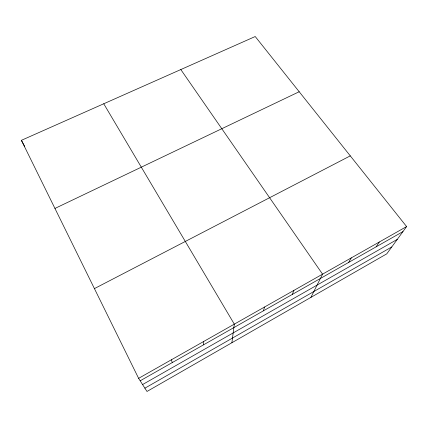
<?xml version="1.0" encoding="UTF-8"?>
<svg xmlns="http://www.w3.org/2000/svg" width="428" height="428" viewBox="0 0 428 428"><rect width="100%" height="100%" fill="white"/><g stroke="black" fill="none" stroke-linecap="round" stroke-linejoin="round"><path stroke-width="0.64" d="M231.896 342.732L234.309 324.146L103.747 103.769M263.455 310.808L264.509 307.042M292.292 294.432L293.918 290.387M310.91 297.38L322.562 274.161L180.814 69.555M348.617 262.45L351.313 257.875M376.121 246.838L379.315 242.018M406.6 226.562L386.778 253.836L146.981 391.47L138.619 378.341L21.4 140.325L255.216 36.53L406.6 226.562L138.619 378.341M144.883 388.175L391.797 246.935M142.578 384.558L397.28 239.391M140.186 380.797L402.93 231.612M94.428 288.606L350.281 155.867M54.945 208.436L299.193 91.742M21.4 140.325L24.712 146.462M171.398 359.777L172.254 362.591M203.284 341.721L203.471 344.866"/></g></svg>
